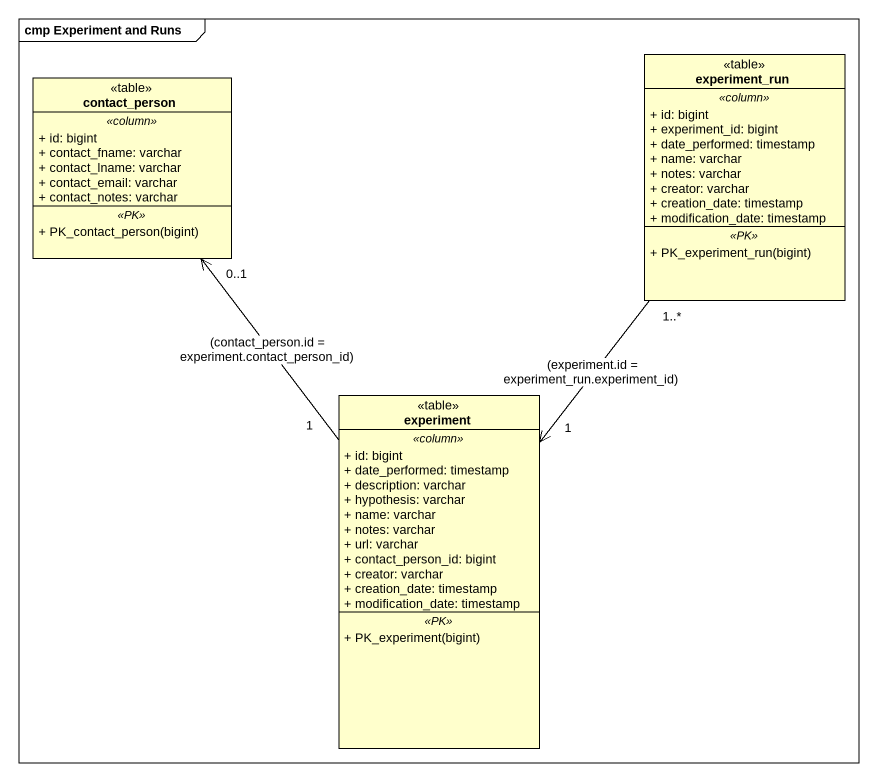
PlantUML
@startuml
mainframe cmp Experiment and Runs
hide circle
hide empty members
skinparam classAttributeIconSize 0
class contact_person <<table>> {
  .. <<column>> ..
  + id: bigint
  + contact_fname: varchar
  + contact_lname: varchar
  + contact_email: varchar
  + contact_notes: varchar
  .. <<PK>> ..
  + PK_contact_person(bigint)
}
class experiment_run <<table>> {
  .. <<column>> ..
  + id: bigint
  + experiment_id: bigint
  + date_performed: timestamp
  + name: varchar
  + notes: varchar
  + creator: varchar
  + creation_date: timestamp
  + modification_date: timestamp
  .. <<PK>> ..
  + PK_experiment_run(bigint)
}
class experiment <<table>> {
  .. <<column>> ..
  + id: bigint
  + date_performed: timestamp
  + description: varchar
  + hypothesis: varchar
  + name: varchar
  + notes: varchar
  + url: varchar
  + contact_person_id: bigint
  + creator: varchar
  + creation_date: timestamp
  + modification_date: timestamp
  .. <<PK>> ..
  + PK_experiment(bigint)
}
experiment_run "1..*" --> "1" experiment : (experiment.id = experiment_run.experiment_id)
experiment "1" -up-> "0..1" contact_person : (contact_person.id = experiment.contact_person_id)
@enduml
